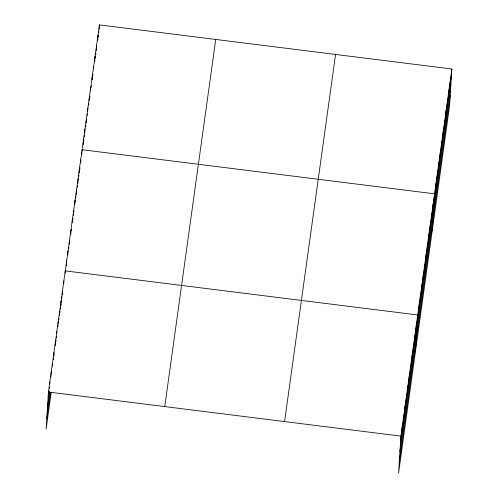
<?xml version="1.0" encoding="UTF-8"?>
<svg xmlns="http://www.w3.org/2000/svg" width="498" height="498" viewBox="0 0 498 498"><rect width="100%" height="100%" fill="white"/><g stroke="black" fill="none" stroke-linecap="round" stroke-linejoin="round"><path stroke-width="0.75" d="M451.873 69.004L400.896 436.13L398.574 473.1L449.551 105.974L451.873 69.004L99.426 24.9L48.449 392.026L46.127 428.996L51.232 392.219M49.719 384.114L49.856 381.929M50.933 376.936L51.026 375.48M51.12 374.023L51.257 371.832M52.383 366.111L52.52 363.926M53.784 356.014L54.014 352.372M55.234 345.189L55.459 341.547M56.728 333.635L56.865 331.45M57.942 326.458L58.036 325.001M58.129 323.538L58.266 321.353M59.393 315.632L59.667 311.256M60.793 305.535L61.067 301.159M62.244 294.71L62.468 291.062M63.688 283.885L63.875 280.972M65.138 273.06L65.275 270.875L417.722 314.979L415.394 351.949M66.352 265.882L66.495 263.691M66.583 262.234L66.676 260.778M67.803 255.057L68.077 250.681M69.253 244.232L69.477 240.584M70.654 234.135L70.884 230.487M72.148 222.581L72.285 220.396M73.362 215.404L73.455 213.941M73.548 212.484L73.685 210.299M74.812 204.578L75.086 200.202M76.213 194.481L76.487 190.105M77.663 183.656L77.893 180.008M79.107 172.831L79.294 169.911M80.558 162.006L80.695 159.821M81.778 154.828L81.915 152.637M82.002 151.18L82.095 149.724L434.542 193.828L432.214 230.798M83.54 139.322L83.222 144.426L83.427 142.938M84.71 133.296L84.984 128.92M86.154 122.894L86.384 119.246M87.642 111.764L87.872 108.116M89.136 100.627L89.316 97.714M90.58 90.225L90.761 87.312M92.068 79.095L92.205 76.91M93.512 68.693L93.649 66.508M94.776 61.21L94.869 59.754M94.956 58.291L95.093 56.106M96.22 50.808L96.357 48.617M96.45 47.161L96.537 45.704M97.982 35.302L97.664 40.406L97.869 38.919M99.152 29.276L99.426 24.9M401.979 431.137L402.297 426.033M403.38 421.04L403.704 415.936M404.781 410.943L405.104 405.839M406.181 400.846L406.505 395.742M407.588 390.749L407.906 385.651M408.989 380.659L409.306 375.554M410.389 370.562L410.713 365.457M411.79 360.465L412.114 355.36M413.191 350.368L413.514 345.263M414.597 340.271L414.915 335.166M415.998 330.174L416.316 325.076M418.799 309.986L419.123 304.882M420.2 299.889L420.524 294.785M421.607 289.792L421.924 284.688M423.007 279.695L423.325 274.591M424.408 269.599L424.732 264.5M425.809 259.508L426.132 254.403M427.209 249.411L427.533 244.306M428.616 239.314L428.934 234.209M430.017 229.217L430.334 224.112M431.417 219.12L431.741 214.016M432.818 209.023L433.142 203.925M435.663 188.53L435.987 183.426M437.107 178.128L437.431 173.024M438.551 167.726L438.875 162.622M439.995 157.324L440.319 152.22M441.44 146.922L441.763 141.818M442.884 136.52L443.208 131.416M444.334 126.119L444.652 121.014M445.778 115.717L446.096 110.612M447.223 105.315L447.54 100.21M448.667 94.913L448.984 89.808M450.111 84.511L450.429 79.406M48.132 397.13L49.034 390.637M49.333 388.477L49.532 387.033M51.338 374.054L51.537 372.61M53.336 359.631L53.535 358.187M53.84 356.026L54.039 354.582M55.34 345.207L55.539 343.763M55.838 341.603L56.044 340.159M56.342 337.993L56.542 336.555M58.347 323.575L58.546 322.131M58.845 319.965L59.044 318.527M59.847 312.756L60.046 311.312M60.345 309.152L60.544 307.708M60.849 305.542L61.049 304.104M61.347 301.937L61.547 300.493M61.852 298.333L62.051 296.889M68.755 248.577L68.961 247.133M70.76 234.153L70.959 232.709M71.264 230.543L71.463 229.105M72.764 219.73L72.963 218.286M73.766 212.515L73.965 211.077M75.266 201.702L75.466 200.258M75.764 198.092L75.97 196.654M76.269 194.488L76.468 193.05M77.271 187.279L77.47 185.835M77.769 183.675L77.968 182.231M78.273 180.064L78.472 178.626M78.771 176.46L78.97 175.016M79.269 172.856L79.475 171.412M79.773 169.252L79.973 167.807M80.776 162.037L80.975 160.593M83.739 140.71L83.944 139.222M84.249 136.994L84.461 135.506M85.693 126.592L85.905 125.104M86.21 122.875L86.415 121.394M87.243 115.449L87.449 113.961M88.688 105.047L88.893 103.559M89.721 97.614L89.926 96.133M91.165 87.212L91.371 85.731M92.198 79.786L92.404 78.298M92.709 76.07L92.921 74.582M95.186 58.235L95.392 56.753M95.703 54.525L95.909 53.037M98.181 36.69L98.386 35.202M98.697 32.974L98.903 31.492M47.472 407.644L49.669 391.783M46.787 418.482L50.391 392.517M164.757 406.58L215.734 39.454M284.588 421.576L335.565 54.45M400.579 441.234L451.555 74.109M399.913 451.748L450.889 84.623M399.234 462.586L450.211 95.46M48.449 392.026L400.896 436.13"/></g></svg>
